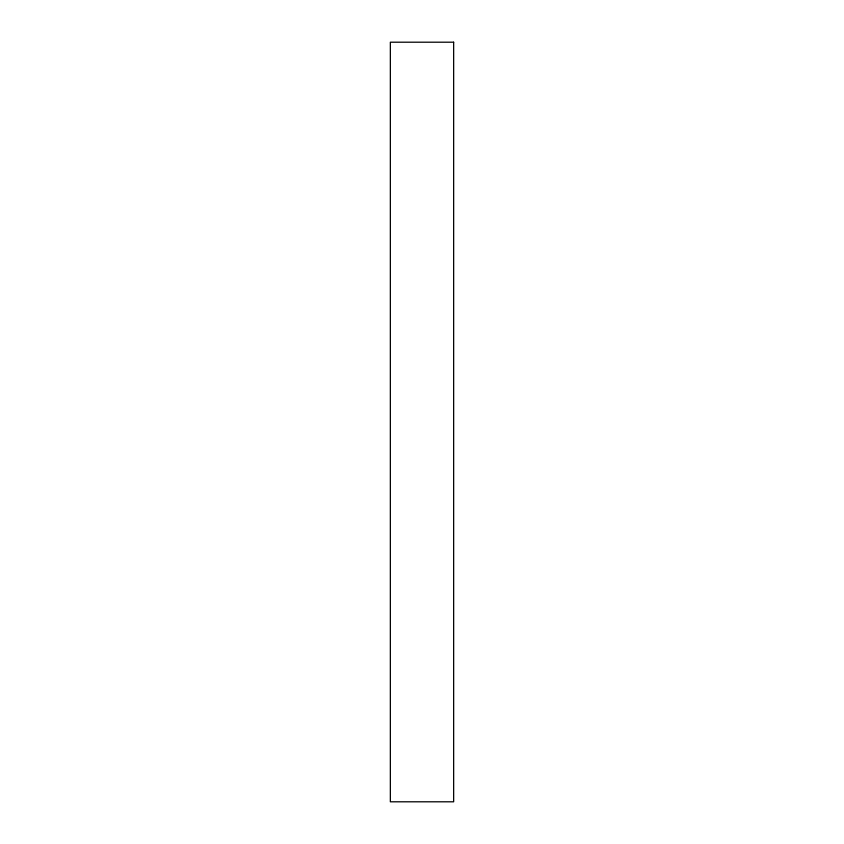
<?xml version="1.0" encoding="UTF-8"?>
<svg xmlns="http://www.w3.org/2000/svg" width="844" height="844" viewBox="0 0 844 844"><rect width="100%" height="100%" fill="white"/><g stroke="black" fill="none" stroke-linecap="round" stroke-linejoin="round"><path stroke-width="1.27" d="M453.65 42.2L390.35 42.2L390.35 801.8L453.65 801.8L453.65 42.2"/></g></svg>
